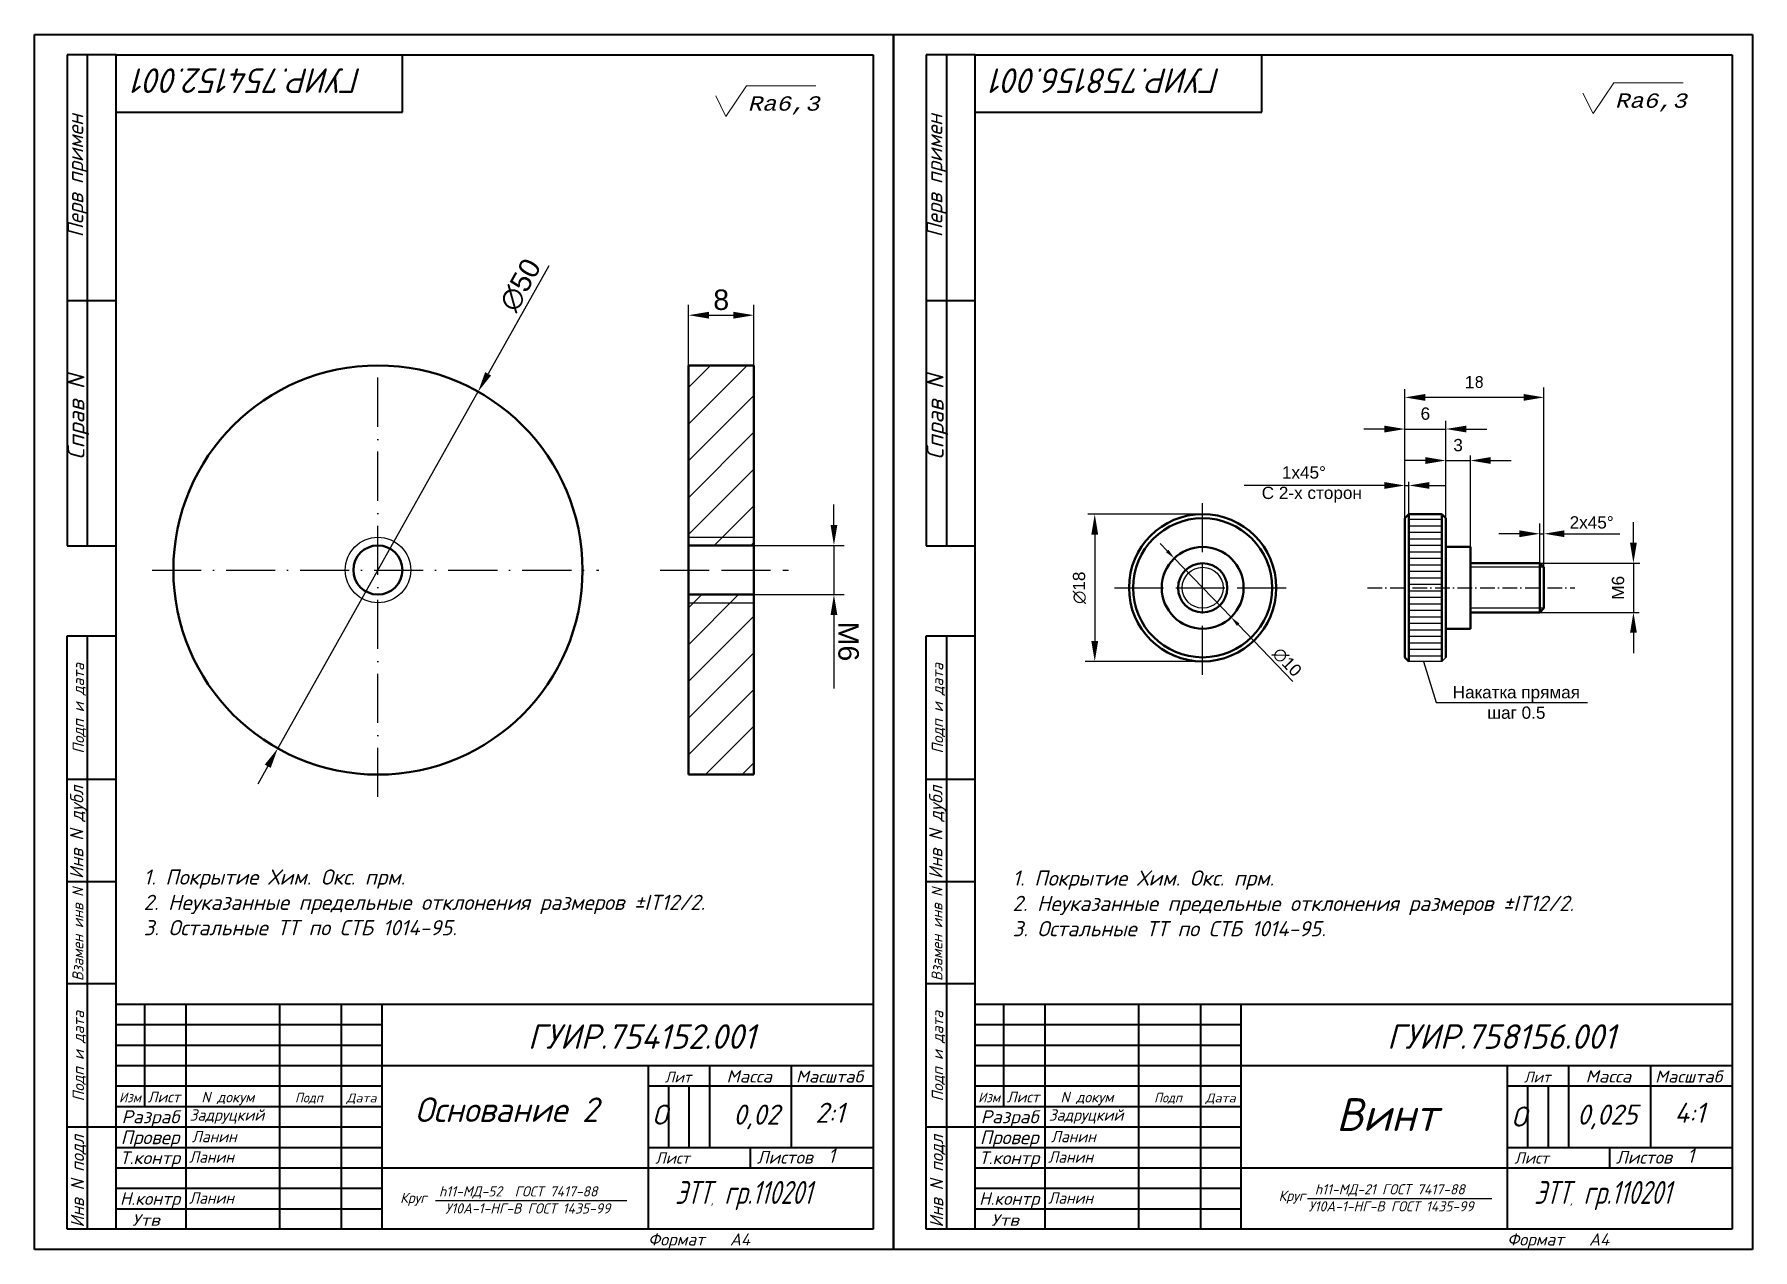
# Model space of a CAD drawing. Header units: millimetres. Extents: x 10739 to 32134, y 609 to 16625.
# Drawn here: x 24764.9 to 25184.9, y 2115.8 to 2412.8 of the extents above; entities that cross this region are included whole.
import ezdxf
from ezdxf.enums import TextEntityAlignment as Align

# ---------------------------------------------------------------- set-up
doc = ezdxf.new("R2010")
doc.units = ezdxf.units.MM
doc.linetypes.add('ACAD_ISO02W100', pattern=[15, 12, -3])
doc.linetypes.add('ACAD_ISO10W100', pattern=[18, 12, -3, 0, -3])
doc.layers.add('тонкая-текст-02', color=4, linetype='Continuous', lineweight=20)
doc.styles.add('6', font='cour.ttf', dxfattribs={"oblique": 15, "height": 3.5})
doc.styles.add('ISOCPEUR', font='isocpeur.ttf', dxfattribs={"oblique": 15})
doc.styles.get("Standard").update_dxf_attribs({"font": 'arial.ttf'})
doc.dimstyles.new('ISO-25', dxfattribs={"dimtxt": 2.5, "dimasz": 2.5, "dimexe": 1.25, "dimexo": 0.625, "dimtad": 1, "dimtxsty": 'Standard', "dimcen": 2.5, "dimadec": 0, "dimazin": 0, "dimtfac": 1, "dimtmove": 0, "dimatfit": 3, "dimfxl": 1, "dimarcsym": 0})

# ---------------------------------------------------------------- blocks, each defined once
blk = doc.blocks.new('*D110')
at = {"color": 0, "lineweight": -2, "transparency": 16777216}
for p, q in [((25041.75, 2286.55), (25040.01, 2288.35)), ((25043.48, 2284.75), (25057.36, 2270.35)), ((25072.48, 2254.65), (25059.09, 2268.55))]:
    blk.add_line(p, q, dxfattribs=at)
at = {"color": 0, "lineweight": 25, "transparency": 16777216}
for points in [[(25042.05, 2286.84), (25041.45, 2286.26), (25043.48, 2284.75)], [(25059.39, 2268.83), (25058.79, 2268.26), (25057.36, 2270.35)]]:
    blk.add_solid(points, dxfattribs=at)
at = {"layer": 'Defpoints', "color": 0, "lineweight": 25, "transparency": 16777216}
for p in [(25043.48, 2284.75), (25057.36, 2270.35)]:
    blk.add_point(p, dxfattribs=at)
at = {"color": 0, "transparency": 16777216, "insert": (25071.04, 2259.37), "char_height": 3, "attachment_point": 5, "rotation": 313.9356}
blk.add_mtext('∅10', dxfattribs=at)

msp = doc.modelspace()

# ---------------------------------------------------------------- hatches: boundary and pattern name
h = msp.add_hatch()
h.set_pattern_fill('ANSI31', color=256, scale=2, style=0)
h.set_pattern_definition([(45, (24265.787, 1110.764), (-4.490128, 4.490128), [])])
h.paths.add_polyline_path([(24940.73981, 2331.88933), (24924.73981, 2331.88933), (24924.73981, 2289.88933), (24940.73981, 2289.88933)])
h.paths.add_polyline_path([(24924.73981, 2289.88933), (24924.73981, 2287.88933), (24940.73981, 2287.88933), (24940.73981, 2289.88933)])
h.paths.add_polyline_path([(24940.73981, 2273.88933), (24940.73981, 2275.88933), (24924.73981, 2275.88933), (24924.73981, 2273.88933)])
h.paths.add_polyline_path([(24924.73981, 2231.88933), (24940.73981, 2231.88933), (24940.73981, 2273.88933), (24924.73981, 2273.88933)])
h = msp.add_hatch()
h.set_pattern_fill('ANSI31', color=256, scale=0.5, angle=135, style=0)
h.set_pattern_definition([(180, (24195.209, 1086.2047), (-3e-16, -1.5875), [])])
h.paths.add_polyline_path([(25100.85093, 2259.54734), (25108.85093, 2259.54734), (25108.85093, 2295.54734), (25100.85093, 2295.54734)])

# ---------------------------------------------------------------- linework, layer by layer
at = {"color": 0, "lineweight": 40}
for p, q in [((24764.85063, 2115.79711), (24764.85063, 2412.79711)), ((24764.85063, 2412.79711), (24974.85063, 2412.79711)), ((24974.85063, 2412.79711), (24974.85063, 2115.79711)), ((24974.85063, 2115.79711), (24974.85063, 2412.79711)), ((24974.85063, 2412.79711), (25184.85063, 2412.79711)), ((25184.85063, 2412.79711), (25184.85063, 2115.79711)), ((24784.85063, 2407.79711), (24772.85063, 2407.79711)), ((24772.85063, 2407.79711), (24772.85063, 2287.79711)), ((24777.85063, 2287.79711), (24777.85063, 2407.79711)), ((24784.85063, 2120.79711), (24784.85063, 2407.79711)), ((24784.85063, 2407.79711), (24969.85063, 2407.79711)), ((24854.85063, 2393.79711), (24854.85063, 2407.79711)), ((24969.85063, 2407.79711), (24969.85063, 2120.79711)), ((24994.85063, 2407.79711), (24982.85063, 2407.79711)), ((24982.85063, 2407.79711), (24982.85063, 2287.79711)), ((24987.85063, 2287.79711), (24987.85063, 2407.79711)), ((24994.85063, 2120.79711), (24994.85063, 2407.79711)), ((24994.85063, 2407.79711), (25179.85063, 2407.79711)), ((25064.85063, 2393.79711), (25064.85063, 2407.79711)), ((25179.85063, 2407.79711), (25179.85063, 2120.79711)), ((24784.85063, 2393.79711), (24854.85063, 2393.79711)), ((24994.85063, 2393.79711), (25064.85063, 2393.79711)), ((24772.85063, 2347.79711), (24784.85063, 2347.79711)), ((24982.85063, 2347.79711), (24994.85063, 2347.79711)), ((24772.85063, 2287.79711), (24784.85063, 2287.79711)), ((24982.85063, 2287.79711), (24994.85063, 2287.79711)), ((24772.85063, 2120.79711), (24772.85063, 2265.79711)), ((24772.85063, 2265.79711), (24784.85063, 2265.79711)), ((24777.85063, 2120.79711), (24777.85063, 2265.79711)), ((24982.85063, 2120.79711), (24982.85063, 2265.79711)), ((24982.85063, 2265.79711), (24994.85063, 2265.79711)), ((24987.85063, 2120.79711), (24987.85063, 2265.79711)), ((24772.85063, 2230.79711), (24784.85063, 2230.79711)), ((24982.85063, 2230.79711), (24994.85063, 2230.79711)), ((24772.85063, 2205.79711), (24784.85063, 2205.79711)), ((24982.85063, 2205.79711), (24994.85063, 2205.79711)), ((24772.85063, 2180.79711), (24784.85063, 2180.79711)), ((24982.85063, 2180.79711), (24994.85063, 2180.79711)), ((24784.85063, 2175.79711), (24969.85063, 2175.79711)), ((24791.85063, 2150.79711), (24791.85063, 2175.79711)), ((24801.85063, 2175.79711), (24801.85063, 2120.79711)), ((24824.85063, 2120.79711), (24824.85063, 2175.79711)), ((24839.85063, 2175.79711), (24839.85063, 2120.79711)), ((24849.85063, 2120.79711), (24849.85063, 2175.79711)), ((24994.85063, 2175.79711), (25179.85063, 2175.79711)), ((25001.85063, 2150.79711), (25001.85063, 2175.79711)), ((25011.85063, 2175.79711), (25011.85063, 2120.79711)), ((25034.85063, 2120.79711), (25034.85063, 2175.79711)), ((25049.85063, 2175.79711), (25049.85063, 2120.79711)), ((25059.85063, 2120.79711), (25059.85063, 2175.79711)), ((24784.85063, 2170.79711), (24849.85063, 2170.79711)), ((24994.85063, 2170.79711), (25059.85063, 2170.79711)), ((24784.85063, 2165.79711), (24849.85063, 2165.79711)), ((24994.85063, 2165.79711), (25059.85063, 2165.79711)), ((24784.85063, 2160.79711), (24849.85063, 2160.79711)), ((24849.85063, 2160.79711), (24969.85063, 2160.79711)), ((24914.85063, 2160.79711), (24914.85063, 2120.79711)), ((24929.85063, 2160.79711), (24929.85063, 2140.79711)), ((24949.85063, 2160.79711), (24949.85063, 2140.79711)), ((24994.85063, 2160.79711), (25059.85063, 2160.79711)), ((25059.85063, 2160.79711), (25179.85063, 2160.79711)), ((25124.85063, 2160.79711), (25124.85063, 2120.79711)), ((25139.85063, 2160.79711), (25139.85063, 2140.79711)), ((25159.85063, 2160.79711), (25159.85063, 2140.79711)), ((24784.85063, 2155.79711), (24849.85063, 2155.79711)), ((24914.85063, 2155.79711), (24969.85063, 2155.79711)), ((24919.85063, 2155.79711), (24919.85063, 2140.79711)), ((24924.85063, 2155.79711), (24924.85063, 2140.79711)), ((24994.85063, 2155.79711), (25059.85063, 2155.79711)), ((25124.85063, 2155.79711), (25179.85063, 2155.79711)), ((25129.85063, 2155.79711), (25129.85063, 2140.79711)), ((25134.85063, 2155.79711), (25134.85063, 2140.79711)), ((24784.85063, 2150.79711), (24849.85063, 2150.79711)), ((24994.85063, 2150.79711), (25059.85063, 2150.79711)), ((24772.85063, 2145.79711), (24784.85063, 2145.79711)), ((24784.85063, 2145.79711), (24849.85063, 2145.79711)), ((24982.85063, 2145.79711), (24994.85063, 2145.79711)), ((24994.85063, 2145.79711), (25059.85063, 2145.79711)), ((24784.85063, 2140.79711), (24849.85063, 2140.79711)), ((24914.85063, 2140.79711), (24969.85063, 2140.79711)), ((24939.85063, 2140.79711), (24939.85063, 2135.79711)), ((24994.85063, 2140.79711), (25059.85063, 2140.79711)), ((25124.85063, 2140.79711), (25179.85063, 2140.79711)), ((25149.85063, 2140.79711), (25149.85063, 2135.79711)), ((24784.85063, 2135.79711), (24849.85063, 2135.79711)), ((24849.85063, 2135.79711), (24969.85063, 2135.79711)), ((24994.85063, 2135.79711), (25059.85063, 2135.79711)), ((25059.85063, 2135.79711), (25179.85063, 2135.79711)), ((24784.85063, 2130.79711), (24849.85063, 2130.79711)), ((24994.85063, 2130.79711), (25059.85063, 2130.79711)), ((24784.85063, 2125.79711), (24849.85063, 2125.79711)), ((24994.85063, 2125.79711), (25059.85063, 2125.79711)), ((24784.85063, 2120.79711), (24772.85063, 2120.79711)), ((24969.85063, 2120.79711), (24784.85063, 2120.79711)), ((24994.85063, 2120.79711), (24982.85063, 2120.79711)), ((25179.85063, 2120.79711), (24994.85063, 2120.79711)), ((24974.85063, 2115.79711), (24764.85063, 2115.79711)), ((25184.85063, 2115.79711), (24974.85063, 2115.79711))]:
    msp.add_line(p, q, dxfattribs=at)
for p, q in [((24890.59778, 2356.24651), (24875.76681, 2329.8425)), ((24924.73981, 2331.88933), (24924.73981, 2346.6614)), ((24929.73981, 2344.1614), (24935.73981, 2344.1614)), ((24940.73981, 2331.88933), (24940.73981, 2346.6614)), ((24824.34548, 2238.29553), (24873.31818, 2325.48312)), ((25099.85093, 2294.54734), (25099.85093, 2326.08541)), ((25128.85093, 2324.07436), (25104.85093, 2324.07436)), ((25133.85093, 2284.79734), (25133.85093, 2326.47396)), ((25094.85093, 2316.34092), (25089.85093, 2316.34092)), ((25099.85093, 2316.34092), (25109.85093, 2316.34092)), ((25109.85093, 2294.54734), (25109.85093, 2318.32795)), ((25114.85093, 2316.34092), (25119.85093, 2316.34092)), ((25099.85093, 2295.79734), (25099.85093, 2309.55889)), ((25104.85093, 2308.65175), (25099.85093, 2308.65175)), ((25109.85093, 2308.65175), (25115.85093, 2308.65175)), ((25115.85093, 2287.54734), (25115.85093, 2309.90817)), ((25120.85093, 2308.65175), (25125.85093, 2308.65175)), ((25094.85093, 2302.55312), (25060.5604, 2302.55312)), ((25099.85093, 2302.55312), (25100.85093, 2302.55312)), ((25100.85093, 2295.54734), (25100.85093, 2303.43141)), ((25105.85093, 2302.55312), (25109.85093, 2302.55312)), ((24960.29445, 2292.88933), (24960.29445, 2297.88933)), ((25049.1687, 2295.54734), (25022.35691, 2295.54734)), ((25132.85093, 2283.54734), (25132.85093, 2293.25632)), ((25133.85093, 2282.54734), (25133.85093, 2293.25632)), ((25155.71132, 2288.54734), (25155.71132, 2293.54734)), ((25024.04153, 2290.54734), (25024.04153, 2264.54734)), ((25127.85093, 2290.75632), (25122.85093, 2290.75632)), ((25132.85093, 2290.75632), (25133.85093, 2290.75632)), ((25138.85093, 2290.75632), (25152.36875, 2290.75632)), ((24940.73981, 2287.88933), (24962.79445, 2287.88933)), ((24960.29445, 2287.88933), (24960.29445, 2275.88933)), ((25132.85093, 2283.54734), (25157.30144, 2283.54734)), ((25155.71132, 2283.54734), (25155.71132, 2271.54734)), ((24940.73981, 2275.88933), (24962.79445, 2275.88933)), ((24960.29445, 2270.88933), (24960.29445, 2252.92267)), ((25132.85093, 2271.54734), (25157.14243, 2271.54734)), ((25155.71132, 2266.54734), (25155.71132, 2261.54734)), ((25049.1687, 2259.54734), (25021.70898, 2259.54734)), ((25104.43269, 2259.54734), (25107.45956, 2249.50714)), ((25107.45956, 2249.50714), (25144.45265, 2249.50714)), ((24821.89685, 2233.93615), (24819.44821, 2229.57678))]:
    msp.add_line(p, q)
at = {"linetype": 'ACAD_ISO10W100'}
for p, q in [((24848.83183, 2226.41775), (24848.83183, 2334.71857)), ((24793.6162, 2281.88933), (24902.81679, 2281.88933))]:
    msp.add_line(p, q, dxfattribs=at)
at = {"lineweight": 50}
for p, q in [((24940.73981, 2331.88933), (24924.73981, 2331.88933)), ((24924.73981, 2331.88933), (24924.73981, 2231.88933)), ((24940.73981, 2231.88933), (24940.73981, 2331.88933)), ((25100.85093, 2295.54734), (25099.85093, 2294.54734)), ((25099.85093, 2294.54734), (25099.85093, 2260.54734)), ((25100.85093, 2295.54734), (25108.85093, 2295.54734)), ((25100.85093, 2295.54734), (25100.85093, 2259.54734)), ((25108.85093, 2295.54734), (25109.85093, 2294.54734)), ((25108.85093, 2295.54734), (25108.85093, 2259.54734)), ((25109.85093, 2260.54734), (25109.85093, 2294.54734)), ((24924.73981, 2287.88933), (24940.73981, 2287.88933)), ((25115.85093, 2287.54734), (25109.85093, 2287.54734)), ((25115.85093, 2277.54734), (25115.85093, 2287.54734)), ((25115.85093, 2283.54734), (25132.85093, 2283.54734)), ((25115.85093, 2277.54734), (25115.85093, 2283.54734)), ((25132.85093, 2283.54734), (25132.85093, 2271.54734)), ((25132.85093, 2283.54734), (25133.85093, 2282.54734)), ((25133.85093, 2282.54734), (25133.85093, 2272.54734)), ((25115.85093, 2277.54734), (25115.85093, 2267.54734)), ((24924.73981, 2275.88933), (24940.73981, 2275.88933)), ((25132.85093, 2271.54734), (25133.85093, 2272.54734)), ((25132.85093, 2271.54734), (25115.85093, 2271.54734)), ((25115.85093, 2267.54734), (25109.85093, 2267.54734)), ((25099.85093, 2260.54734), (25100.85093, 2259.54734)), ((24924.73981, 2231.88933), (24940.73981, 2231.88933))]:
    msp.add_line(p, q, dxfattribs=at)
at = {"linetype": 'ACAD_ISO02W100'}
for p, q in [((25050.4187, 2256.24501), (25050.4187, 2298.5301)), ((24917.79815, 2281.88933), (24949.21161, 2281.88933)), ((25028.85972, 2277.54734), (25072.23321, 2277.54734))]:
    msp.add_line(p, q, dxfattribs=at)
at = {"ltscale": 0.2}
for p, q in [((24924.73981, 2289.88933), (24940.73981, 2289.88933)), ((24924.73981, 2273.88933), (24940.73981, 2273.88933))]:
    msp.add_line(p, q, dxfattribs=at)
at = {"lineweight": -2, "ltscale": 0.2}
for p, q in [((25133.85093, 2282.54734), (25115.85093, 2282.54734)), ((25133.85093, 2272.54734), (25115.85093, 2272.54734))]:
    msp.add_line(p, q, dxfattribs=at)
at = {"linetype": 'ACAD_ISO10W100', "ltscale": 0.3}
msp.add_line((25090.72357, 2277.54734), (25141.40196, 2277.54734), dxfattribs=at)
at = {"lineweight": 30}
for p, q in [((25108.85093, 2259.54734), (25109.85093, 2260.54734)), ((25108.85093, 2259.54734), (25100.85093, 2259.54734)), ((24862.88504, 2127.81795), (24909.63385, 2127.81795)), ((25076.07994, 2128.3289), (25121.09941, 2128.3289))]:
    msp.add_line(p, q, dxfattribs=at)
at = {"lineweight": 50}
for centre, radius in [((24848.83183, 2281.88933), 50), ((25050.4187, 2277.54734), 18), ((25050.4187, 2277.54734), 17), ((24848.83183, 2281.88933), 6), ((25050.4187, 2277.54734), 10), ((25050.4187, 2277.54734), 6)]:
    msp.add_circle(centre, radius, dxfattribs=at)
at = {"ltscale": 0.3}
msp.add_circle((24848.83183, 2281.88933), 8, dxfattribs=at)
at = {"ltscale": 0.1}
msp.add_circle((25050.4187, 2277.54734), 5, dxfattribs=at)
for points in [[(24929.73981, 2344.99473), (24929.73981, 2343.32806), (24924.73981, 2344.1614)], [(24935.73981, 2344.99473), (24935.73981, 2343.32806), (24940.73981, 2344.1614)], [(24875.04025, 2330.2506), (24876.49338, 2329.43439), (24873.31818, 2325.48312)], [(25104.85093, 2324.90769), (25104.85093, 2323.24102), (25099.85093, 2324.07436)], [(25128.85093, 2324.90769), (25128.85093, 2323.24102), (25133.85093, 2324.07436)], [(25094.85093, 2317.17426), (25094.85093, 2315.50759), (25099.85093, 2316.34092)], [(25114.85093, 2317.17426), (25114.85093, 2315.50759), (25109.85093, 2316.34092)], [(25104.85093, 2309.48509), (25104.85093, 2307.81842), (25109.85093, 2308.65175)], [(25120.85093, 2309.48509), (25120.85093, 2307.81842), (25115.85093, 2308.65175)], [(25094.85093, 2303.38645), (25094.85093, 2301.71978), (25099.85093, 2302.55312)], [(25105.85093, 2303.38645), (25105.85093, 2301.71978), (25100.85093, 2302.55312)], [(25023.2082, 2290.54734), (25024.87486, 2290.54734), (25024.04153, 2295.54734)], [(24961.12778, 2292.88933), (24959.46111, 2292.88933), (24960.29445, 2287.88933)], [(25127.85093, 2291.58965), (25127.85093, 2289.92298), (25132.85093, 2290.75632)], [(25138.85093, 2291.58965), (25138.85093, 2289.92298), (25133.85093, 2290.75632)], [(25154.87799, 2288.54734), (25156.54465, 2288.54734), (25155.71132, 2283.54734)], [(24961.12778, 2270.88933), (24959.46111, 2270.88933), (24960.29445, 2275.88933)], [(25154.87799, 2266.54734), (25156.54465, 2266.54734), (25155.71132, 2271.54734)], [(25023.2082, 2264.54734), (25024.87486, 2264.54734), (25024.04153, 2259.54734)], [(24821.17029, 2234.34426), (24822.62341, 2233.52805), (24824.34548, 2238.29553)]]:
    msp.add_solid(points)
at = {"layer": 'тонкая-текст-02', "color": 7, "lineweight": 20}
for p, q in [((24933.89827, 2392.75872), (24938.89827, 2400.25872)), ((24938.89827, 2400.25872), (24955.89827, 2400.25872)), ((25143.38296, 2398.46704), (25145.88296, 2393.46704)), ((25145.88296, 2393.46704), (25150.88296, 2400.96704)), ((25150.88296, 2400.96704), (25167.88296, 2400.96704)), ((24931.39827, 2397.75872), (24933.89827, 2392.75872))]:
    msp.add_line(p, q, dxfattribs=at)

# ---------------------------------------------------------------- texts
at = {"color": 0, "lineweight": 40, "style": 'ISOCPEUR', "oblique": 15}
for s, height, p, p2 in [('Перв примен', 3.8523497, (24776.79054, 2363.20142), (24776.79054, 2393.24975)), ('Перв примен', 3.8523497, (24986.79054, 2363.20142), (24986.79054, 2393.24975)), ('Подп и дата', 2.7654263, (24776.99715, 2237.02115), (24776.99715, 2259.14456)), ('Подп и дата', 2.7654263, (24986.99715, 2237.02115), (24986.99715, 2259.14456)), ('Инв N дубл', 3.250918, (24776.8173, 2206.39052), (24776.8173, 2229.14694)), ('Инв N дубл', 3.250918, (24986.8173, 2206.39052), (24986.8173, 2229.14694)), ('Взамен инв N', 2.6615702, (24776.8173, 2181.43856), (24776.8173, 2204.19498)), ('Взамен инв N', 2.6615702, (24986.8173, 2181.43856), (24986.8173, 2204.19498)), ('Подп и дата', 2.7654263, (24776.99715, 2152.02115), (24776.99715, 2174.14456)), ('Подп и дата', 2.7654263, (24986.99715, 2152.02115), (24986.99715, 2174.14456)), ('Инв N подл', 3.229948, (24776.99715, 2121.20828), (24776.99715, 2143.81792)), ('Инв N подл', 3.229948, (24986.99715, 2121.20828), (24986.99715, 2143.81792))]:
    msp.add_text(s, height=height, rotation=90, dxfattribs=at).set_placement(p, p2, align=Align.ALIGNED)
at = {"color": 0, "style": 'ISOCPEUR', "oblique": 15}
for p, p2 in [((24777.1028, 2308.8493), (24777.1028, 2329.618)), ((24987.1028, 2308.8493), (24987.1028, 2329.618))]:
    msp.add_text('Справ N', height=4.153739, rotation=90, dxfattribs=at).set_placement(p, p2, align=Align.ALIGNED)
at = {"color": 0, "lineweight": 40, "style": 'ISOCPEUR', "oblique": 15}
for s, height, p, p2 in [('Лит', 2.688645, (24918.95161, 2156.63757), (24925.40436, 2156.63757)), ('Масса', 3.01234, (24934.00803, 2156.63757), (24945.15368, 2156.63757)), ('Масштаб', 2.933068, (24951.00643, 2156.63757), (24967.43161, 2156.63757)), ('Лит', 2.688645, (25128.95161, 2156.63757), (25135.40436, 2156.63757)), ('Масса', 3.01234, (25144.00803, 2156.63757), (25155.15368, 2156.63757)), ('Масштаб', 2.933068, (25161.00643, 2156.63757), (25177.43161, 2156.63757)), ('Изм', 2.38948, (24785.53654, 2151.79892), (24790.91287, 2151.79892)), ('Лист', 2.654978, (24792.52878, 2151.77804), (24800.49371, 2151.77804)), ('N докум', 2.588603, (24805.67092, 2151.77804), (24818.61393, 2151.77804)), ('Подп', 2.33455, (24828.5701, 2151.77804), (24835.34029, 2151.77804)), ('Дата', 2.166931, (24841.11487, 2151.77804), (24848.48244, 2151.77804)), ('Изм', 2.38948, (24995.53654, 2151.79892), (25000.91287, 2151.79892)), ('Лист', 2.654978, (25002.52878, 2151.77804), (25010.49371, 2151.77804)), ('N докум', 2.588603, (25015.67092, 2151.77804), (25028.61393, 2151.77804)), ('Подп', 2.33455, (25038.5701, 2151.77804), (25045.34029, 2151.77804)), ('Дата', 2.166931, (25051.11487, 2151.77804), (25058.48244, 2151.77804)), ('Разраб', 3.177024, (24786.15683, 2146.67263), (24800.29459, 2146.67263)), ('Разраб', 3.177024, (24996.15683, 2146.67263), (25010.29459, 2146.67263)), ('Провер', 3.334158, (24785.95771, 2141.56723), (24800.29459, 2141.56723)), ('Провер', 3.334158, (24995.95771, 2141.56723), (25010.29459, 2141.56723)), ('Т.контр', 3.069818, (24785.75858, 2136.70494), (24800.49371, 2136.70494)), ('Лист', 2.802709, (24916.60516, 2136.81442), (24925.01328, 2136.81442)), ('Листов', 3.110829, (24941.43846, 2136.81442), (24955.12611, 2136.81442)), ('Т.контр', 3.069818, (24995.75858, 2136.70494), (25010.49371, 2136.70494)), ('Лист', 2.802709, (25126.60516, 2136.81442), (25135.01328, 2136.81442)), ('Листов', 3.110829, (25151.43846, 2136.81442), (25165.12611, 2136.81442)), ('Н.контр', 3.069818, (24785.75858, 2126.73725), (24800.49371, 2126.73725)), ('Н.контр', 3.069818, (24995.75858, 2126.73725), (25010.49371, 2126.73725)), ('Утв', 2.820914, (24788.74543, 2121.63185), (24795.51563, 2121.63185)), ('Утв', 2.820914, (24998.74543, 2121.63185), (25005.51563, 2121.63185))]:
    msp.add_text(s, height=height, dxfattribs=at).set_placement(p, p2, align=Align.ALIGNED)
for s, p in [('Формат', (24914.85063, 2116.79711)), ('A4', (24934.85063, 2116.79711)), ('Формат', (25124.85063, 2116.79711)), ('A4', (25144.85063, 2116.79711))]:
    msp.add_text(s, height=3, dxfattribs=at).set_placement(p)
at = {"color": 0, "lineweight": 40, "char_height": 3, "attachment_point": 1, "rotation": 180, "style": 'ISOCPEUR'}
for s, insert in [('{\\H2x;\\Q15;\\W0.965;ГУИР.754152.001}', (24844.93878, 2398.48699)), ('{\\H2x;\\Q15;\\W0.965;ГУИР.758156.001}', (25054.93878, 2398.48699))]:
    msp.add_mtext(s, dxfattribs=dict(at, insert=insert))
at = {"attachment_point": 5}
for s, insert, char_height, rotation in [('∅50', (24883.65529, 2351.54392), 5, 60.6773629), ('∅18', (25020.29153, 2277.54734), 3, 90), ('M6', (25151.96132, 2277.54734), 3, 90), ('M6', (24963.83849, 2264.43761), 5, 270)]:
    msp.add_mtext(s, dxfattribs=dict(at, insert=insert, char_height=char_height, rotation=rotation))
for s, insert, char_height in [('8', (24932.73981, 2347.9114), 5), ('1{\\Ftxt.shx|c204;8}', (25116.85093, 2327.82436), 3), ('6', (25104.85093, 2320.09092), 3), ('3', (25112.85093, 2312.40175), 3), ('1x45°', (25075.17339, 2305.71866), 3), ('C 2-x сторон', (25077.09874, 2300.291), 3), ('2x45°', (25145.50333, 2293.5097), 3), ('Накатка прямая\\Pшаг 0.5', (25127.09615, 2249.50714), 3)]:
    msp.add_mtext(s, dxfattribs=dict(at, insert=insert, char_height=char_height))
at = {"color": 7, "char_height": 3.7125, "attachment_point": 7}
for s, insert, width in [('\\P                        \\P\\P\\P{\\fISOCPEUR|b0|i1|c0|p34;1. \\fISOCPEUR|b0|i1|c204|p34;Покрытие Хим\\fISOCPEUR|b0|i1|c0|p34;. \\fISOCPEUR|b0|i1|c204|p34;Окс\\fISOCPEUR|b0|i1|c0|p34;. \\fISOCPEUR|b0|i1|c204|p34;прм\\fISOCPEUR|b0|i1|c0|p34;.\\fISOCPEUR|b0|i1|c204|p34; \\P\\fISOCPEUR|b0|i1|c0|p34;2. \\fISOCPEUR|b0|i1|c204|p34;Неуказанные предельные отклонения размеров \\fISOCPEUR|b0|i1|c0|p34;%%PIT12/2.\\P3. \\fISOCPEUR|b0|i1|c204|p34;Остальные ТТ по СТБ \\fISOCPEUR|b0|i1|c0|p34;1014-95.}', (24791.54229, 2192.62154), 174.2043867), ('\\P                        \\P\\P\\P{\\fISOCPEUR|b0|i1|c0|p34;1. \\fISOCPEUR|b0|i1|c204|p34;Покрытие Хим\\fISOCPEUR|b0|i1|c0|p34;. \\fISOCPEUR|b0|i1|c204|p34;Окс\\fISOCPEUR|b0|i1|c0|p34;. \\fISOCPEUR|b0|i1|c204|p34;прм\\fISOCPEUR|b0|i1|c0|p34;. \\P2. \\fISOCPEUR|b0|i1|c204|p34;Неуказанные предельные отклонения размеров \\fISOCPEUR|b0|i1|c0|p34;%%PIT12/2.\\P3. \\fISOCPEUR|b0|i1|c204|p34;Остальные ТТ по СТБ \\fISOCPEUR|b0|i1|c0|p34;1014-95.}', (25003.93454, 2192.37398), 174.0455159)]:
    msp.add_mtext(s, dxfattribs=dict(at, insert=insert, width=width))
at = {"color": 0, "lineweight": 40, "attachment_point": 1, "style": 'ISOCPEUR'}
for s, insert, char_height in [('{\\H2x;\\Q15;\\W0.965;ГУИР.754152.001}', (24885.49338, 2170.86933), 3), ('{\\H2x;\\Q15;\\W0.965;ГУИР.758156.001}', (25095.49338, 2170.86933), 3), ('{\\H2x;\\Q15;\\W0.965;Основание 2}', (24857.85424, 2152.99332), 3), ('{\\H1.4x;\\Q15;\\W0.965;2:1}', (24955.75442, 2151.69587), 3.5), ('{\\H1.4x;\\Q15;\\W0.965;4:1}', (25165.75442, 2151.69587), 3.5), ('{\\H1.4x;\\Q15;\\W0.965;Ланин }', (24803.31513, 2144.83318), 2), ('{\\H1.4x;\\Q15;\\W0.965;Ланин }', (25013.31513, 2144.83318), 2), ('{\\H1.4x;\\Q15;\\W0.965;Ланин }', (24802.64939, 2139.83318), 2), ('{\\H1.4x;\\Q15;\\W0.965;1}', (24958.86079, 2140.50847), 2.5), ('{\\H1.4x;\\Q15;\\W0.965;Ланин }', (25012.64939, 2139.83318), 2), ('{\\H1.4x;\\Q15;\\W0.965;1}', (25168.86079, 2140.50847), 2.5), ('{\\H1.4x;\\Q15;\\W0.965;Ланин }', (24802.64939, 2129.83318), 2), ('{\\Q15;\\W0.965;Круг}', (24854.26808, 2129.69247), 2.5), ('{\\W0.965; h11-МД-52  ГОСТ 7417-88\\P  У10А-1-НГ-В ГОСТ 1435-99}', (24862.2032, 2131.28153), 2.5), ('{\\H2.8x;\\W0.734;ЭТТ\\H0.35714x;\\W1;\\C7;,\\H2.8x;\\W0.734;\\C0; гр.110201}', (24921.452, 2132.57712), 2), ('{\\H1.4x;\\Q15;\\W0.965;Ланин }', (25012.64939, 2129.83318), 2), ('{\\Q15;\\W0.965;Круг}', (25068.99938, 2130.20342), 2.5), ('{\\W0.965; h11-МД-21 ГОСТ 7417-88\\PУ10А-1-НГ-В ГОСТ 1435-99}', (25076.29581, 2131.79248), 2.5), ('{\\H2.8x;\\W0.734;ЭТТ\\H0.35714x;\\W1;\\C7;,\\H2.8x;\\W0.734;\\C0; гр.110201}', (25131.452, 2132.57712), 2)]:
    msp.add_mtext(s, dxfattribs=dict(at, insert=insert, char_height=char_height))
for s, insert, char_height, width in [('{\\H1.4x;\\Q15;\\W0.965;O}', (24915.71193, 2151.24899), 3.5, 8.8811705), ('{\\H1.4x;\\Q15;\\W0.965;0,02}', (24935.6766, 2151.24763), 3.5, 8.8811705), ('{\\H2x;\\Q15;\\W0.965;Винт}', (25083.07227, 2152.80985), 4, 22.5389448), ('{\\H1.4x;\\Q15;\\W0.965;O}', (25125.71193, 2150.77018), 3.5, 8.8811705), ('{\\H1.4x;\\Q15;\\W0.965;0,025}', (25141.93687, 2151.24763), 3.5, 8.8811705), ('{\\H1.4x;\\W0.965;Задруцкий}', (24802.80341, 2150.10752), 2, 19.0739928), ('{\\H1.4x;\\W0.965;Задруцкий}', (25012.80341, 2150.10752), 2, 19.0739928)]:
    msp.add_mtext(s, dxfattribs=dict(at, insert=insert, char_height=char_height, width=width))
at = {"layer": 'тонкая-текст-02', "color": 7, "lineweight": 40, "char_height": 3.5, "width": 27, "attachment_point": 1, "style": '6'}
for insert in [(25151.19062, 2398.35953), (24939.20593, 2397.6512)]:
    msp.add_mtext('Ra6,3', dxfattribs=dict(at, insert=insert))

# ---------------------------------------------------------------- dimensions: what is measured, and where the dimension line sits
dim = msp.add_diameter_dim_2p(p1=(25043.48022, 2284.74854), p2=(25057.35719, 2270.34613), dimstyle='ISO-25', override={"dimtxt": 3, "dimlfac": 0.5})
dim.commit()
dim.dimension.update_dxf_attribs({"geometry": '*D110', "text_midpoint": (25069.42811, 2257.81817), "dimtype": 163})

doc.saveas('drawing.dxf')
